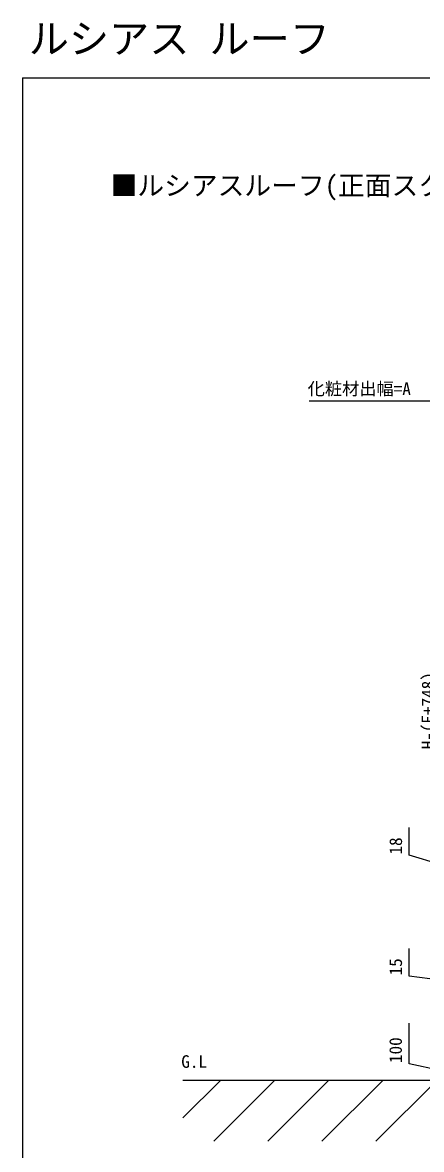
# Model space of a CAD drawing. Units: millimetres, scale not verified. Extents: x -6125 to 6125, y -9097 to 9042.
# Drawn here: x -6125 to -4039, y 3141 to 9042 of the extents above; entities that cross this region are included whole.
import ezdxf
from ezdxf.enums import TextEntityAlignment as Align

# ---------------------------------------------------------------- set-up
doc = ezdxf.new("R2010")
doc.units = ezdxf.units.MM
doc.header["$LTSCALE"] = 50
for name, color, linetype in [('0-2_USER1', 3, 'Continuous'), ('0-5_YKK_A1', 4, 'Continuous'), ('0-6_YKK_D', 6, 'Continuous'), ('0-7_YKK_ZWAK', 7, 'Continuous')]:
    doc.layers.add(name, color=color, linetype=linetype)
doc.styles.add('ＭＳ ゴシック', font='')
doc.styles.get('ＭＳ ゴシック').set_extended_font_data('MS Gothic')

msp = doc.modelspace()

# ---------------------------------------------------------------- linework, layer by layer
at = {"layer": '0-5_YKK_A1'}
for p, q in [((-5286.7, 3504.31), (4080.8, 3504.31)), ((-5088.04, 3504.31), (-5286.7, 3305.65)), ((-4805.2, 3504.31), (-5125.32, 3184.19)), ((-4522.36, 3504.31), (-4842.48, 3184.19)), ((-4239.52, 3504.31), (-4559.64, 3184.19)), ((-3956.67, 3504.31), (-4276.79, 3184.19))]:
    msp.add_line(p, q, dxfattribs=at)
at = {"layer": '0-6_YKK_D'}
for points in [[(-3757.59, 7058.91), (-3797.59, 7058.91), (-4626.31, 7058.91)], [(-3940.59, 4633.31), (-4102.83, 4681.43), (-4102.83, 4827.4)], [(-3940.59, 4026.81), (-4103.01, 4048.48), (-4103.01, 4193.94)], [(-3940.59, 3554.31), (-4103.62, 3589.68), (-4103.62, 3802.63)]]:
    msp.add_lwpolyline(points, dxfattribs=at)
at = {"layer": '0-7_YKK_ZWAK'}
for q in [(-6125, -9097.4), (6125, 8752.6)]:
    msp.add_line((-6125, 8752.6), q, dxfattribs=at)

# ---------------------------------------------------------------- texts
at = {"layer": '0-2_USER1', "style": 'ＭＳ ゴシック'}
for s, height, p in [('ルシアス ルーフ', 154, (-6092.6, 8834.77)), ('■ルシアスルーフ(正面スクリーン付き) 柱2本\u3000ルシアス\u3000宅配ポスト3型納まり\u3000左(L)勝手の場合', 102.6, (-5664.43, 8106.75)), ('G.L', 65.98, (-5294.89, 3548.45))]:
    msp.add_text(s, height=height, dxfattribs=at).set_placement(p, align=Align.BOTTOM_LEFT)
at = {"layer": '0-6_YKK_D', "style": 'ＭＳ ゴシック'}
msp.add_text('化粧材出幅=A', height=65.98, dxfattribs=at).set_placement((-4633.69, 7071.47), align=Align.BOTTOM_LEFT)
for s, p in [('H-(E+748)', (-3951.62, 5236.23)), ('18', (-4120.33, 4685.13)), ('15', (-4120.51, 4052.18)), ('100', (-4121.12, 3593.37))]:
    msp.add_text(s, height=65.98, rotation=90, dxfattribs=at).set_placement(p, align=Align.BOTTOM_LEFT)

doc.saveas('drawing.dxf')
